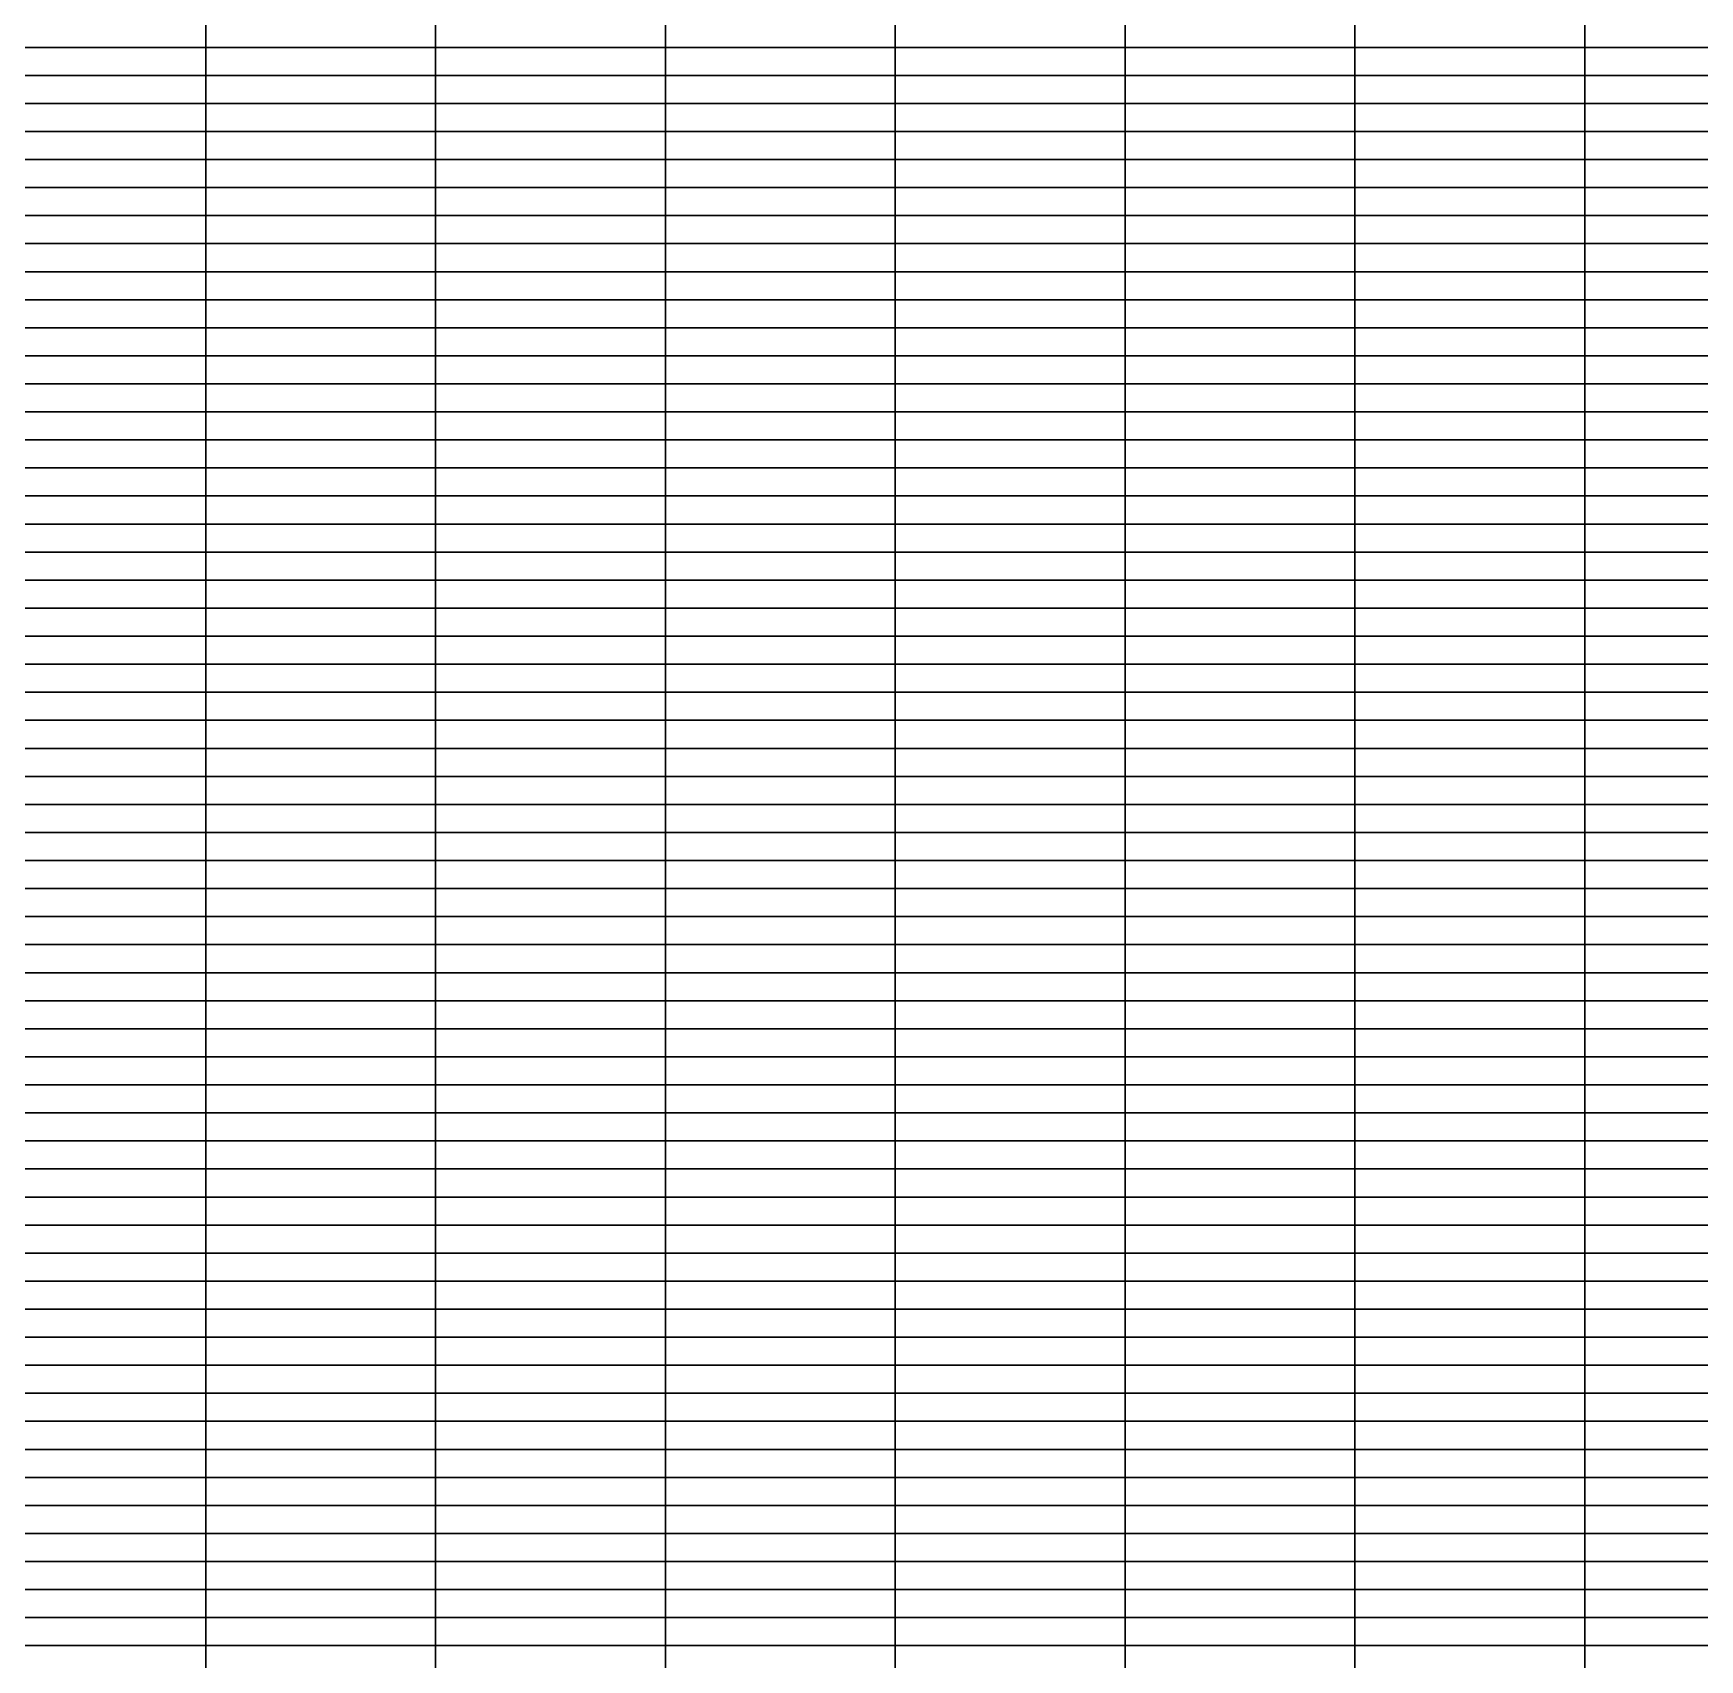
# Model space of a CAD drawing. Header units: metres. Extents: x 0 to 1189, y 5 to 4665.
# Drawn here: x 297.2 to 594.5, y 2332.5 to 2622.5 of the extents above; entities that cross this region are included whole.
import ezdxf

# ---------------------------------------------------------------- set-up
doc = ezdxf.new("R2010")
doc.units = ezdxf.units.M

msp = doc.modelspace()

# ---------------------------------------------------------------- linework, layer by layer
for points in [[(328, 2620, 179.75), (287, 2620, 181.08), (287, 2625, 181.75), (328, 2625, 180.99)], [(369, 2620, 178.43), (328, 2620, 179.75), (328, 2625, 180.99), (369, 2625, 180.23)], [(410, 2620, 175.5), (369, 2620, 178.43), (369, 2625, 180.23), (410, 2625, 180.43)], [(451, 2620, 169.26), (410, 2620, 175.5), (410, 2625, 180.43), (451, 2625, 180.48)], [(492, 2620, 172.54), (451, 2620, 169.26), (451, 2625, 180.48), (492, 2625, 182.17)], [(533, 2620, 174.57), (492, 2620, 172.54), (492, 2625, 182.17), (533, 2625, 176.56)], [(574, 2620, 115.27), (533, 2620, 174.57), (533, 2625, 176.56), (574, 2625, 160)], [(615, 2620, 146.65), (574, 2620, 115.27), (574, 2625, 160), (615, 2625, 178.23)], [(328, 2615, 179.75), (287, 2615, 181.08), (287, 2620, 181.08), (328, 2620, 179.75)], [(369, 2615, 178.43), (328, 2615, 179.75), (328, 2620, 179.75), (369, 2620, 178.43)], [(410, 2615, 175.5), (369, 2615, 178.43), (369, 2620, 178.43), (410, 2620, 175.5)], [(451, 2615, 169.26), (410, 2615, 175.5), (410, 2620, 175.5), (451, 2620, 169.26)], [(492, 2615, 172.54), (451, 2615, 169.26), (451, 2620, 169.26), (492, 2620, 172.54)], [(533, 2615, 174.57), (492, 2615, 172.54), (492, 2620, 172.54), (533, 2620, 174.57)], [(574, 2615, 115.27), (533, 2615, 174.57), (533, 2620, 174.57), (574, 2620, 115.27)], [(615, 2615, 146.65), (574, 2615, 115.27), (574, 2620, 115.27), (615, 2620, 146.65)], [(328, 2610, 183.49), (287, 2610, 183.6), (287, 2615, 181.08), (328, 2615, 179.75)], [(369, 2610, 183.37), (328, 2610, 183.49), (328, 2615, 179.75), (369, 2615, 178.43)], [(410, 2610, 183.6), (369, 2610, 183.37), (369, 2615, 178.43), (410, 2615, 175.5)], [(451, 2610, 181.25), (410, 2610, 183.6), (410, 2615, 175.5), (451, 2615, 169.26)], [(492, 2610, 176.82), (451, 2610, 181.25), (451, 2615, 169.26), (492, 2615, 172.54)], [(533, 2610, 156.63), (492, 2610, 176.82), (492, 2615, 172.54), (533, 2615, 174.57)], [(574, 2610, 154.18), (533, 2610, 156.63), (533, 2615, 174.57), (574, 2615, 115.27)], [(615, 2610, 164.12), (574, 2610, 154.18), (574, 2615, 115.27), (615, 2615, 146.65)], [(328, 2605, -24.71), (287, 2605, 16.92), (287, 2610, 183.6), (328, 2610, 183.49)], [(369, 2605, -66.34), (328, 2605, -24.71), (328, 2610, 183.49), (369, 2610, 183.37)], [(410, 2605, -333.06), (369, 2605, -66.34), (369, 2610, 183.37), (410, 2610, 183.6)], [(451, 2605, -760.55), (410, 2605, -333.06), (410, 2610, 183.6), (451, 2610, 181.25)], [(492, 2605, -492.1), (451, 2605, -760.55), (451, 2610, 181.25), (492, 2610, 176.82)], [(533, 2605, -43.39), (492, 2605, -492.1), (492, 2610, 176.82), (533, 2610, 156.63)], [(574, 2605, 84.62), (533, 2605, -43.39), (533, 2610, 156.63), (574, 2610, 154.18)], [(615, 2605, 77.2), (574, 2605, 84.62), (574, 2610, 154.18), (615, 2610, 164.12)], [(328, 2600, -24.71), (287, 2600, 16.92), (287, 2605, 16.92), (328, 2605, -24.71)], [(369, 2600, -66.34), (328, 2600, -24.71), (328, 2605, -24.71), (369, 2605, -66.34)], [(410, 2600, -333.06), (369, 2600, -66.34), (369, 2605, -66.34), (410, 2605, -333.06)], [(451, 2600, -760.55), (410, 2600, -333.06), (410, 2605, -333.06), (451, 2605, -760.55)], [(492, 2600, -492.1), (451, 2600, -760.55), (451, 2605, -760.55), (492, 2605, -492.1)], [(533, 2600, -43.39), (492, 2600, -492.1), (492, 2605, -492.1), (533, 2605, -43.39)], [(574, 2600, 84.62), (533, 2600, -43.39), (533, 2605, -43.39), (574, 2605, 84.62)], [(615, 2600, 77.2), (574, 2600, 84.62), (574, 2605, 84.62), (615, 2605, 77.2)], [(328, 2595, -3.33), (287, 2595, 25.75), (287, 2600, 16.92), (328, 2600, -24.71)], [(369, 2595, -32.4), (328, 2595, -3.33), (328, 2600, -24.71), (369, 2600, -66.34)], [(410, 2595, -161.26), (369, 2595, -32.4), (369, 2600, -66.34), (410, 2600, -333.06)], [(451, 2595, -1932.82), (410, 2595, -161.26), (410, 2600, -333.06), (451, 2600, -760.55)], [(492, 2595, -1238.83), (451, 2595, -1932.82), (451, 2600, -760.55), (492, 2600, -492.1)], [(533, 2595, 37.42), (492, 2595, -1238.83), (492, 2600, -492.1), (533, 2600, -43.39)], [(574, 2595, 95.25), (533, 2595, 37.42), (533, 2600, -43.39), (574, 2600, 84.62)], [(615, 2595, 139.09), (574, 2595, 95.25), (574, 2600, 84.62), (615, 2600, 77.2)], [(328, 2590, -105.93), (287, 2590, -88.68), (287, 2595, 25.75), (328, 2595, -3.33)], [(369, 2590, -123.18), (328, 2590, -105.93), (328, 2595, -3.33), (369, 2595, -32.4)], [(410, 2590, -253.67), (369, 2590, -123.18), (369, 2595, -32.4), (410, 2595, -161.26)], [(451, 2590, -2535.5), (410, 2590, -253.67), (410, 2595, -161.26), (451, 2595, -1932.82)], [(492, 2590, -1823.46), (451, 2590, -2535.5), (451, 2595, -1932.82), (492, 2595, -1238.83)], [(533, 2590, -319.77), (492, 2590, -1823.46), (492, 2595, -1238.83), (533, 2595, 37.42)], [(574, 2590, -173.54), (533, 2590, -319.77), (533, 2595, 37.42), (574, 2595, 95.25)], [(615, 2590, 2.42), (574, 2590, -173.54), (574, 2595, 95.25), (615, 2595, 139.09)], [(328, 2585, -58.76), (287, 2585, -38.04), (287, 2590, -88.68), (328, 2590, -105.93)], [(369, 2585, -79.48), (328, 2585, -58.76), (328, 2590, -105.93), (369, 2590, -123.18)], [(410, 2585, -97.47), (369, 2585, -79.48), (369, 2590, -123.18), (410, 2590, -253.67)], [(451, 2585, -788.23), (410, 2585, -97.47), (410, 2590, -253.67), (451, 2590, -2535.5)], [(492, 2585, -1407.97), (451, 2585, -788.23), (451, 2590, -2535.5), (492, 2590, -1823.46)], [(533, 2585, -1319.59), (492, 2585, -1407.97), (492, 2590, -1823.46), (533, 2590, -319.77)], [(574, 2585, -1090.1), (533, 2585, -1319.59), (533, 2590, -319.77), (574, 2590, -173.54)], [(615, 2585, -503.76), (574, 2585, -1090.1), (574, 2590, -173.54), (615, 2590, 2.42)], [(328, 2580, -58.76), (287, 2580, -38.04), (287, 2585, -38.04), (328, 2585, -58.76)], [(369, 2580, -79.48), (328, 2580, -58.76), (328, 2585, -58.76), (369, 2585, -79.48)], [(410, 2580, -97.47), (369, 2580, -79.48), (369, 2585, -79.48), (410, 2585, -97.47)], [(451, 2580, -788.23), (410, 2580, -97.47), (410, 2585, -97.47), (451, 2585, -788.23)], [(492, 2580, -1407.97), (451, 2580, -788.23), (451, 2585, -788.23), (492, 2585, -1407.97)], [(533, 2580, -1319.59), (492, 2580, -1407.97), (492, 2585, -1407.97), (533, 2585, -1319.59)], [(574, 2580, -1090.1), (533, 2580, -1319.59), (533, 2585, -1319.59), (574, 2585, -1090.1)], [(615, 2580, -503.76), (574, 2580, -1090.1), (574, 2585, -1090.1), (615, 2585, -503.76)], [(328, 2575, 95.69), (287, 2575, 106.77), (287, 2580, -38.04), (328, 2580, -58.76)], [(369, 2575, 84.62), (328, 2575, 95.69), (328, 2580, -58.76), (369, 2580, -79.48)], [(410, 2575, 15.93), (369, 2575, 84.62), (369, 2580, -79.48), (410, 2580, -97.47)], [(451, 2575, -127.19), (410, 2575, 15.93), (410, 2580, -97.47), (451, 2580, -788.23)], [(492, 2575, -4.56), (451, 2575, -127.19), (451, 2580, -788.23), (492, 2580, -1407.97)], [(533, 2575, -369.84), (492, 2575, -4.56), (492, 2580, -1407.97), (533, 2580, -1319.59)], [(574, 2575, -260.15), (533, 2575, -369.84), (533, 2580, -1319.59), (574, 2580, -1090.1)], [(615, 2575, 62.35), (574, 2575, -260.15), (574, 2580, -1090.1), (615, 2580, -503.76)], [(328, 2570, 151.32), (287, 2570, 130.87), (287, 2575, 106.77), (328, 2575, 95.69)], [(369, 2570, 171.78), (328, 2570, 151.32), (328, 2575, 95.69), (369, 2575, 84.62)], [(410, 2570, 99.32), (369, 2570, 171.78), (369, 2575, 84.62), (410, 2575, 15.93)], [(451, 2570, 82.09), (410, 2570, 99.32), (410, 2575, 15.93), (451, 2575, -127.19)], [(492, 2570, 58.41), (451, 2570, 82.09), (451, 2575, -127.19), (492, 2575, -4.56)], [(533, 2570, -374.3), (492, 2570, 58.41), (492, 2575, -4.56), (533, 2575, -369.84)], [(574, 2570, -456.3), (533, 2570, -374.3), (533, 2575, -369.84), (574, 2575, -260.15)], [(615, 2570, -192.89), (574, 2570, -456.3), (574, 2575, -260.15), (615, 2575, 62.35)], [(328, 2565, 151.32), (287, 2565, 130.87), (287, 2570, 130.87), (328, 2570, 151.32)], [(369, 2565, 171.78), (328, 2565, 151.32), (328, 2570, 151.32), (369, 2570, 171.78)], [(410, 2565, 99.32), (369, 2565, 171.78), (369, 2570, 171.78), (410, 2570, 99.32)], [(451, 2565, 82.09), (410, 2565, 99.32), (410, 2570, 99.32), (451, 2570, 82.09)], [(492, 2565, 58.41), (451, 2565, 82.09), (451, 2570, 82.09), (492, 2570, 58.41)], [(533, 2565, -374.3), (492, 2565, 58.41), (492, 2570, 58.41), (533, 2570, -374.3)], [(574, 2565, -456.3), (533, 2565, -374.3), (533, 2570, -374.3), (574, 2570, -456.3)], [(615, 2565, -192.89), (574, 2565, -456.3), (574, 2570, -456.3), (615, 2570, -192.89)], [(328, 2560, 154.5), (287, 2560, 156.39), (287, 2565, 130.87), (328, 2565, 151.32)], [(369, 2560, 152.61), (328, 2560, 154.5), (328, 2565, 151.32), (369, 2565, 171.78)], [(410, 2560, 147.84), (369, 2560, 152.61), (369, 2565, 171.78), (410, 2565, 99.32)], [(451, 2560, 128.33), (410, 2560, 147.84), (410, 2565, 99.32), (451, 2565, 82.09)], [(492, 2560, 86.04), (451, 2560, 128.33), (451, 2565, 82.09), (492, 2565, 58.41)], [(533, 2560, 143.77), (492, 2560, 86.04), (492, 2565, 58.41), (533, 2565, -374.3)], [(574, 2560, 156.69), (533, 2560, 143.77), (533, 2565, -374.3), (574, 2565, -456.3)], [(615, 2560, 173.28), (574, 2560, 156.69), (574, 2565, -456.3), (615, 2565, -192.89)], [(328, 2555, 33.68), (287, 2555, 79.67), (287, 2560, 156.39), (328, 2560, 154.5)], [(369, 2555, -12.31), (328, 2555, 33.68), (328, 2560, 154.5), (369, 2560, 152.61)], [(410, 2555, -258.74), (369, 2555, -12.31), (369, 2560, 152.61), (410, 2560, 147.84)], [(451, 2555, -564.46), (410, 2555, -258.74), (410, 2560, 147.84), (451, 2560, 128.33)], [(492, 2555, -561.84), (451, 2555, -564.46), (451, 2560, 128.33), (492, 2560, 86.04)], [(533, 2555, -139.12), (492, 2555, -561.84), (492, 2560, 86.04), (533, 2560, 143.77)], [(574, 2555, -36.7), (533, 2555, -139.12), (533, 2560, 143.77), (574, 2560, 156.69)], [(615, 2555, 54.29), (574, 2555, -36.7), (574, 2560, 156.69), (615, 2560, 173.28)], [(328, 2550, 33.68), (287, 2550, 79.67), (287, 2555, 79.67), (328, 2555, 33.68)], [(369, 2550, -12.31), (328, 2550, 33.68), (328, 2555, 33.68), (369, 2555, -12.31)], [(410, 2550, -258.74), (369, 2550, -12.31), (369, 2555, -12.31), (410, 2555, -258.74)], [(451, 2550, -564.46), (410, 2550, -258.74), (410, 2555, -258.74), (451, 2555, -564.46)], [(492, 2550, -561.84), (451, 2550, -564.46), (451, 2555, -564.46), (492, 2555, -561.84)], [(533, 2550, -139.12), (492, 2550, -561.84), (492, 2555, -561.84), (533, 2555, -139.12)], [(574, 2550, -36.7), (533, 2550, -139.12), (533, 2555, -139.12), (574, 2555, -36.7)], [(615, 2550, 54.29), (574, 2550, -36.7), (574, 2555, -36.7), (615, 2555, 54.29)], [(328, 2545, -192.93), (287, 2545, -157.92), (287, 2550, 79.67), (328, 2550, 33.68)], [(369, 2545, -227.93), (328, 2545, -192.93), (328, 2550, 33.68), (369, 2550, -12.31)], [(410, 2545, -493.66), (369, 2545, -227.93), (369, 2550, -12.31), (410, 2550, -258.74)], [(451, 2545, -2601.38), (410, 2545, -493.66), (410, 2550, -258.74), (451, 2550, -564.46)], [(492, 2545, -1792.08), (451, 2545, -2601.38), (451, 2550, -564.46), (492, 2550, -561.84)], [(533, 2545, -619.47), (492, 2545, -1792.08), (492, 2550, -561.84), (533, 2550, -139.12)], [(574, 2545, -185.68), (533, 2545, -619.47), (533, 2550, -139.12), (574, 2550, -36.7)], [(615, 2545, 30.71), (574, 2545, -185.68), (574, 2550, -36.7), (615, 2550, 54.29)], [(328, 2540, -23.14), (287, 2540, 111.88), (287, 2545, -157.92), (328, 2545, -192.93)], [(369, 2540, -158.17), (328, 2540, -23.14), (328, 2545, -192.93), (369, 2545, -227.93)], [(410, 2540, -144.25), (369, 2540, -158.17), (369, 2545, -227.93), (410, 2545, -493.66)], [(451, 2540, -712.08), (410, 2540, -144.25), (410, 2545, -493.66), (451, 2545, -2601.38)], [(492, 2540, -1375.73), (451, 2540, -712.08), (451, 2545, -2601.38), (492, 2545, -1792.08)], [(533, 2540, -1566.23), (492, 2540, -1375.73), (492, 2545, -1792.08), (533, 2545, -619.47)], [(574, 2540, -959.49), (533, 2540, -1566.23), (533, 2545, -619.47), (574, 2545, -185.68)], [(615, 2540, -453.03), (574, 2540, -959.49), (574, 2545, -185.68), (615, 2545, 30.71)], [(328, 2535, 186.04), (287, 2535, 185.84), (287, 2540, 111.88), (328, 2540, -23.14)], [(369, 2535, 186.24), (328, 2535, 186.04), (328, 2540, -23.14), (369, 2540, -158.17)], [(410, 2535, 186.49), (369, 2535, 186.24), (369, 2540, -158.17), (410, 2540, -144.25)], [(451, 2535, 184.85), (410, 2535, 186.49), (410, 2540, -144.25), (451, 2540, -712.08)], [(492, 2535, 183.52), (451, 2535, 184.85), (451, 2540, -712.08), (492, 2540, -1375.73)], [(533, 2535, 182.09), (492, 2535, 183.52), (492, 2540, -1375.73), (533, 2540, -1566.23)], [(574, 2535, 182.43), (533, 2535, 182.09), (533, 2540, -1566.23), (574, 2540, -959.49)], [(615, 2535, 183.22), (574, 2535, 182.43), (574, 2540, -959.49), (615, 2540, -453.03)], [(328, 2530, 186.04), (287, 2530, 185.84), (287, 2535, 185.84), (328, 2535, 186.04)], [(369, 2530, 186.24), (328, 2530, 186.04), (328, 2535, 186.04), (369, 2535, 186.24)], [(410, 2530, 186.49), (369, 2530, 186.24), (369, 2535, 186.24), (410, 2535, 186.49)], [(451, 2530, 184.85), (410, 2530, 186.49), (410, 2535, 186.49), (451, 2535, 184.85)], [(492, 2530, 183.52), (451, 2530, 184.85), (451, 2535, 184.85), (492, 2535, 183.52)], [(533, 2530, 182.09), (492, 2530, 183.52), (492, 2535, 183.52), (533, 2535, 182.09)], [(574, 2530, 182.43), (533, 2530, 182.09), (533, 2535, 182.09), (574, 2535, 182.43)], [(615, 2530, 183.22), (574, 2530, 182.43), (574, 2535, 182.43), (615, 2535, 183.22)], [(328, 2525, 185.13), (287, 2525, 184.75), (287, 2530, 185.84), (328, 2530, 186.04)], [(369, 2525, 185.51), (328, 2525, 185.13), (328, 2530, 186.04), (369, 2530, 186.24)], [(410, 2525, 184.67), (369, 2525, 185.51), (369, 2530, 186.24), (410, 2530, 186.49)], [(451, 2525, 182.99), (410, 2525, 184.67), (410, 2530, 186.49), (451, 2530, 184.85)], [(492, 2525, 179.9), (451, 2525, 182.99), (451, 2530, 184.85), (492, 2530, 183.52)], [(533, 2525, 171.23), (492, 2525, 179.9), (492, 2530, 183.52), (533, 2530, 182.09)], [(574, 2525, 172.75), (533, 2525, 171.23), (533, 2530, 182.09), (574, 2530, 182.43)], [(615, 2525, 176.15), (574, 2525, 172.75), (574, 2530, 182.43), (615, 2530, 183.22)], [(328, 2520, 182.34), (287, 2520, 182.16), (287, 2525, 184.75), (328, 2525, 185.13)], [(369, 2520, 182.53), (328, 2520, 182.34), (328, 2525, 185.13), (369, 2525, 185.51)], [(410, 2520, 182.66), (369, 2520, 182.53), (369, 2525, 185.51), (410, 2525, 184.67)], [(451, 2520, 183.57), (410, 2520, 182.66), (410, 2525, 184.67), (451, 2525, 182.99)], [(492, 2520, 182.37), (451, 2520, 183.57), (451, 2525, 182.99), (492, 2525, 179.9)], [(533, 2520, 157.12), (492, 2520, 182.37), (492, 2525, 179.9), (533, 2525, 171.23)], [(574, 2520, 180.88), (533, 2520, 157.12), (533, 2525, 171.23), (574, 2525, 172.75)], [(615, 2520, 169), (574, 2520, 180.88), (574, 2525, 172.75), (615, 2525, 176.15)], [(328, 2515, 182.34), (287, 2515, 182.16), (287, 2520, 182.16), (328, 2520, 182.34)], [(369, 2515, 182.53), (328, 2515, 182.34), (328, 2520, 182.34), (369, 2520, 182.53)], [(410, 2515, 182.66), (369, 2515, 182.53), (369, 2520, 182.53), (410, 2520, 182.66)], [(451, 2515, 183.57), (410, 2515, 182.66), (410, 2520, 182.66), (451, 2520, 183.57)], [(492, 2515, 182.37), (451, 2515, 183.57), (451, 2520, 183.57), (492, 2520, 182.37)], [(533, 2515, 157.12), (492, 2515, 182.37), (492, 2520, 182.37), (533, 2520, 157.12)], [(574, 2515, 180.88), (533, 2515, 157.12), (533, 2520, 157.12), (574, 2520, 180.88)], [(615, 2515, 169), (574, 2515, 180.88), (574, 2520, 180.88), (615, 2520, 169)], [(328, 2510, -53.93), (287, 2510, -17.96), (287, 2515, 182.16), (328, 2515, 182.34)], [(369, 2510, -89.9), (328, 2510, -53.93), (328, 2515, 182.34), (369, 2515, 182.53)], [(410, 2510, -319.46), (369, 2510, -89.9), (369, 2515, 182.53), (410, 2515, 182.66)], [(451, 2510, -586.66), (410, 2510, -319.46), (410, 2515, 182.66), (451, 2515, 183.57)], [(492, 2510, -337.27), (451, 2510, -586.66), (451, 2515, 183.57), (492, 2515, 182.37)], [(533, 2510, 27.12), (492, 2510, -337.27), (492, 2515, 182.37), (533, 2515, 157.12)], [(574, 2510, 104.94), (533, 2510, 27.12), (533, 2515, 157.12), (574, 2515, 180.88)], [(615, 2510, 99.38), (574, 2510, 104.94), (574, 2515, 180.88), (615, 2515, 169)], [(328, 2505, -5.28), (287, 2505, 23.51), (287, 2510, -17.96), (328, 2510, -53.93)], [(369, 2505, -34.08), (328, 2505, -5.28), (328, 2510, -53.93), (369, 2510, -89.9)], [(410, 2505, -180.03), (369, 2505, -34.08), (369, 2510, -89.9), (410, 2510, -319.46)], [(451, 2505, -1917.76), (410, 2505, -180.03), (410, 2510, -319.46), (451, 2510, -586.66)], [(492, 2505, -1246.63), (451, 2505, -1917.76), (451, 2510, -586.66), (492, 2510, -337.27)], [(533, 2505, 56.38), (492, 2505, -1246.63), (492, 2510, -337.27), (533, 2510, 27.12)], [(574, 2505, 115.34), (533, 2505, 56.38), (533, 2510, 27.12), (574, 2510, 104.94)], [(615, 2505, 147.25), (574, 2505, 115.34), (574, 2510, 104.94), (615, 2510, 99.38)], [(328, 2500, -5.28), (287, 2500, 23.51), (287, 2505, 23.51), (328, 2505, -5.28)], [(369, 2500, -34.08), (328, 2500, -5.28), (328, 2505, -5.28), (369, 2505, -34.08)], [(410, 2500, -180.03), (369, 2500, -34.08), (369, 2505, -34.08), (410, 2505, -180.03)], [(451, 2500, -1917.76), (410, 2500, -180.03), (410, 2505, -180.03), (451, 2505, -1917.76)], [(492, 2500, -1246.63), (451, 2500, -1917.76), (451, 2505, -1917.76), (492, 2505, -1246.63)], [(533, 2500, 56.38), (492, 2500, -1246.63), (492, 2505, -1246.63), (533, 2505, 56.38)], [(574, 2500, 115.34), (533, 2500, 56.38), (533, 2505, 56.38), (574, 2505, 115.34)], [(615, 2500, 147.25), (574, 2500, 115.34), (574, 2505, 115.34), (615, 2505, 147.25)], [(328, 2495, 73.46), (287, 2495, 122.31), (287, 2500, 23.51), (328, 2500, -5.28)], [(369, 2495, 24.6), (328, 2495, 73.46), (328, 2500, -5.28), (369, 2500, -34.08)], [(410, 2495, -95.98), (369, 2495, 24.6), (369, 2500, -34.08), (410, 2500, -180.03)], [(451, 2495, -2171.36), (410, 2495, -95.98), (410, 2500, -180.03), (451, 2500, -1917.76)], [(492, 2495, -1729.24), (451, 2495, -2171.36), (451, 2500, -1917.76), (492, 2500, -1246.63)], [(533, 2495, -214.1), (492, 2495, -1729.24), (492, 2500, -1246.63), (533, 2500, 56.38)], [(574, 2495, -59.67), (533, 2495, -214.1), (533, 2500, 56.38), (574, 2500, 115.34)], [(615, 2495, 64.48), (574, 2495, -59.67), (574, 2500, 115.34), (615, 2500, 147.25)], [(328, 2490, 73.46), (287, 2490, 122.31), (287, 2495, 122.31), (328, 2495, 73.46)], [(369, 2490, 24.6), (328, 2490, 73.46), (328, 2495, 73.46), (369, 2495, 24.6)], [(410, 2490, -95.98), (369, 2490, 24.6), (369, 2495, 24.6), (410, 2495, -95.98)], [(451, 2490, -2171.36), (410, 2490, -95.98), (410, 2495, -95.98), (451, 2495, -2171.36)], [(492, 2490, -1729.24), (451, 2490, -2171.36), (451, 2495, -2171.36), (492, 2495, -1729.24)], [(533, 2490, -214.1), (492, 2490, -1729.24), (492, 2495, -1729.24), (533, 2495, -214.1)], [(574, 2490, -59.67), (533, 2490, -214.1), (533, 2495, -214.1), (574, 2495, -59.67)], [(615, 2490, 64.48), (574, 2490, -59.67), (574, 2495, -59.67), (615, 2495, 64.48)], [(328, 2485, -241.82), (287, 2485, -217.02), (287, 2490, 122.31), (328, 2490, 73.46)], [(369, 2485, -266.62), (328, 2485, -241.82), (328, 2490, 73.46), (369, 2490, 24.6)], [(410, 2485, -379.36), (369, 2485, -266.62), (369, 2490, 24.6), (410, 2490, -95.98)], [(451, 2485, -1407.82), (410, 2485, -379.36), (410, 2490, -95.98), (451, 2490, -2171.36)], [(492, 2485, -2112.11), (451, 2485, -1407.82), (451, 2490, -2171.36), (492, 2490, -1729.24)], [(533, 2485, -1070.63), (492, 2485, -2112.11), (492, 2490, -1729.24), (533, 2490, -214.1)], [(574, 2485, -917.15), (533, 2485, -1070.63), (533, 2490, -214.1), (574, 2490, -59.67)], [(615, 2485, -553.01), (574, 2485, -917.15), (574, 2490, -59.67), (615, 2490, 64.48)], [(328, 2480, -241.82), (287, 2480, -217.02), (287, 2485, -217.02), (328, 2485, -241.82)], [(369, 2480, -266.62), (328, 2480, -241.82), (328, 2485, -241.82), (369, 2485, -266.62)], [(410, 2480, -379.36), (369, 2480, -266.62), (369, 2485, -266.62), (410, 2485, -379.36)], [(451, 2480, -1407.82), (410, 2480, -379.36), (410, 2485, -379.36), (451, 2485, -1407.82)], [(492, 2480, -2112.11), (451, 2480, -1407.82), (451, 2485, -1407.82), (492, 2485, -2112.11)], [(533, 2480, -1070.63), (492, 2480, -2112.11), (492, 2485, -2112.11), (533, 2485, -1070.63)], [(574, 2480, -917.15), (533, 2480, -1070.63), (533, 2485, -1070.63), (574, 2485, -917.15)], [(615, 2480, -553.01), (574, 2480, -917.15), (574, 2485, -917.15), (615, 2485, -553.01)], [(328, 2475, 147.03), (287, 2475, 152.33), (287, 2480, -217.02), (328, 2480, -241.82)], [(369, 2475, 141.74), (328, 2475, 147.03), (328, 2480, -241.82), (369, 2480, -266.62)], [(410, 2475, 135.7), (369, 2475, 141.74), (369, 2480, -266.62), (410, 2480, -379.36)], [(451, 2475, 100.23), (410, 2475, 135.7), (410, 2480, -379.36), (451, 2480, -1407.82)], [(492, 2475, -420.24), (451, 2475, 100.23), (451, 2480, -1407.82), (492, 2480, -2112.11)], [(533, 2475, 73.13), (492, 2475, -420.24), (492, 2480, -2112.11), (533, 2480, -1070.63)], [(574, 2475, -76.02), (533, 2475, 73.13), (533, 2480, -1070.63), (574, 2480, -917.15)], [(615, 2475, 10.34), (574, 2475, -76.02), (574, 2480, -917.15), (615, 2480, -553.01)], [(328, 2470, 145.95), (287, 2470, 176.89), (287, 2475, 152.33), (328, 2475, 147.03)], [(369, 2470, 115.01), (328, 2470, 145.95), (328, 2475, 147.03), (369, 2475, 141.74)], [(410, 2470, 72.33), (369, 2470, 115.01), (369, 2475, 141.74), (410, 2475, 135.7)], [(451, 2470, -66.7), (410, 2470, 72.33), (410, 2475, 135.7), (451, 2475, 100.23)], [(492, 2470, -494.27), (451, 2470, -66.7), (451, 2475, 100.23), (492, 2475, -420.24)], [(533, 2470, -293.45), (492, 2470, -494.27), (492, 2475, -420.24), (533, 2475, 73.13)], [(574, 2470, -157.35), (533, 2470, -293.45), (533, 2475, 73.13), (574, 2475, -76.02)], [(615, 2470, -126.15), (574, 2470, -157.35), (574, 2475, -76.02), (615, 2475, 10.34)], [(328, 2465, 145.95), (287, 2465, 176.89), (287, 2470, 176.89), (328, 2470, 145.95)], [(369, 2465, 115.01), (328, 2465, 145.95), (328, 2470, 145.95), (369, 2470, 115.01)], [(410, 2465, 72.33), (369, 2465, 115.01), (369, 2470, 115.01), (410, 2470, 72.33)], [(451, 2465, -66.7), (410, 2465, 72.33), (410, 2470, 72.33), (451, 2470, -66.7)], [(492, 2465, -494.27), (451, 2465, -66.7), (451, 2470, -66.7), (492, 2470, -494.27)], [(533, 2465, -293.45), (492, 2465, -494.27), (492, 2470, -494.27), (533, 2470, -293.45)], [(574, 2465, -157.35), (533, 2465, -293.45), (533, 2470, -293.45), (574, 2470, -157.35)], [(615, 2465, -126.15), (574, 2465, -157.35), (574, 2470, -157.35), (615, 2470, -126.15)], [(328, 2460, -96.77), (287, 2460, -63.3), (287, 2465, 176.89), (328, 2465, 145.95)], [(369, 2460, -130.24), (328, 2460, -96.77), (328, 2465, 145.95), (369, 2465, 115.01)], [(410, 2460, -341.35), (369, 2460, -130.24), (369, 2465, 115.01), (410, 2465, 72.33)], [(451, 2460, -502.07), (410, 2460, -341.35), (410, 2465, 72.33), (451, 2465, -66.7)], [(492, 2460, -427.3), (451, 2460, -502.07), (451, 2465, -66.7), (492, 2465, -494.27)], [(533, 2460, -3.85), (492, 2460, -427.3), (492, 2465, -494.27), (533, 2465, -293.45)], [(574, 2460, -26.76), (533, 2460, -3.85), (533, 2465, -293.45), (574, 2465, -157.35)], [(615, 2460, 28.97), (574, 2460, -26.76), (574, 2465, -157.35), (615, 2465, -126.15)], [(328, 2455, 36.27), (287, 2455, 78.13), (287, 2460, -63.3), (328, 2460, -96.77)], [(369, 2455, -5.6), (328, 2455, 36.27), (328, 2460, -96.77), (369, 2460, -130.24)], [(410, 2455, -170.85), (369, 2455, -5.6), (369, 2460, -130.24), (410, 2460, -341.35)], [(451, 2455, -1877), (410, 2455, -170.85), (410, 2460, -341.35), (451, 2460, -502.07)], [(492, 2455, -1484.08), (451, 2455, -1877), (451, 2460, -502.07), (492, 2460, -427.3)], [(533, 2455, 85.33), (492, 2455, -1484.08), (492, 2460, -427.3), (533, 2460, -3.85)], [(574, 2455, -87.63), (533, 2455, 85.33), (533, 2460, -3.85), (574, 2460, -26.76)], [(615, 2455, 41.87), (574, 2455, -87.63), (574, 2460, -26.76), (615, 2460, 28.97)], [(328, 2450, 36.27), (287, 2450, 78.13), (287, 2455, 78.13), (328, 2455, 36.27)], [(369, 2450, -5.6), (328, 2450, 36.27), (328, 2455, 36.27), (369, 2455, -5.6)], [(410, 2450, -170.85), (369, 2450, -5.6), (369, 2455, -5.6), (410, 2455, -170.85)], [(451, 2450, -1877), (410, 2450, -170.85), (410, 2455, -170.85), (451, 2455, -1877)], [(492, 2450, -1484.08), (451, 2450, -1877), (451, 2455, -1877), (492, 2455, -1484.08)], [(533, 2450, 85.33), (492, 2450, -1484.08), (492, 2455, -1484.08), (533, 2455, 85.33)], [(574, 2450, -87.63), (533, 2450, 85.33), (533, 2455, 85.33), (574, 2455, -87.63)], [(615, 2450, 41.87), (574, 2450, -87.63), (574, 2455, -87.63), (615, 2455, 41.87)], [(328, 2445, -173.83), (287, 2445, -93.96), (287, 2450, 78.13), (328, 2450, 36.27)], [(369, 2445, -253.7), (328, 2445, -173.83), (328, 2450, 36.27), (369, 2450, -5.6)], [(410, 2445, -257.58), (369, 2445, -253.7), (369, 2450, -5.6), (410, 2450, -170.85)], [(451, 2445, -2332.95), (410, 2445, -257.58), (410, 2450, -170.85), (451, 2450, -1877)], [(492, 2445, -1643.95), (451, 2445, -2332.95), (451, 2450, -1877), (492, 2450, -1484.08)], [(533, 2445, -456.16), (492, 2445, -1643.95), (492, 2450, -1484.08), (533, 2450, 85.33)], [(574, 2445, -346.22), (533, 2445, -456.16), (533, 2450, 85.33), (574, 2450, -87.63)], [(615, 2445, 64.35), (574, 2445, -346.22), (574, 2450, -87.63), (615, 2450, 41.87)], [(328, 2440, -173.83), (287, 2440, -93.96), (287, 2445, -93.96), (328, 2445, -173.83)], [(369, 2440, -253.7), (328, 2440, -173.83), (328, 2445, -173.83), (369, 2445, -253.7)], [(410, 2440, -257.58), (369, 2440, -253.7), (369, 2445, -253.7), (410, 2445, -257.58)], [(451, 2440, -2332.95), (410, 2440, -257.58), (410, 2445, -257.58), (451, 2445, -2332.95)], [(492, 2440, -1643.95), (451, 2440, -2332.95), (451, 2445, -2332.95), (492, 2445, -1643.95)], [(533, 2440, -456.16), (492, 2440, -1643.95), (492, 2445, -1643.95), (533, 2445, -456.16)], [(574, 2440, -346.22), (533, 2440, -456.16), (533, 2445, -456.16), (574, 2445, -346.22)], [(615, 2440, 64.35), (574, 2440, -346.22), (574, 2445, -346.22), (615, 2445, 64.35)], [(328, 2435, -359.44), (287, 2435, -213.84), (287, 2440, -93.96), (328, 2440, -173.83)], [(369, 2435, -505.03), (328, 2435, -359.44), (328, 2440, -173.83), (369, 2440, -253.7)], [(410, 2435, -404.77), (369, 2435, -505.03), (369, 2440, -253.7), (410, 2440, -257.58)], [(451, 2435, -990.63), (410, 2435, -404.77), (410, 2440, -257.58), (451, 2440, -2332.95)], [(492, 2435, -1506.3), (451, 2435, -990.63), (451, 2440, -2332.95), (492, 2440, -1643.95)], [(533, 2435, -1487.82), (492, 2435, -1506.3), (492, 2440, -1643.95), (533, 2440, -456.16)], [(574, 2435, -917.86), (533, 2435, -1487.82), (533, 2440, -456.16), (574, 2440, -346.22)], [(615, 2435, -538.71), (574, 2435, -917.86), (574, 2440, -346.22), (615, 2440, 64.35)], [(328, 2430, -359.44), (287, 2430, -213.84), (287, 2435, -213.84), (328, 2435, -359.44)], [(369, 2430, -505.03), (328, 2430, -359.44), (328, 2435, -359.44), (369, 2435, -505.03)], [(410, 2430, -404.77), (369, 2430, -505.03), (369, 2435, -505.03), (410, 2435, -404.77)], [(451, 2430, -990.63), (410, 2430, -404.77), (410, 2435, -404.77), (451, 2435, -990.63)], [(492, 2430, -1506.3), (451, 2430, -990.63), (451, 2435, -990.63), (492, 2435, -1506.3)], [(533, 2430, -1487.82), (492, 2430, -1506.3), (492, 2435, -1506.3), (533, 2435, -1487.82)], [(574, 2430, -917.86), (533, 2430, -1487.82), (533, 2435, -1487.82), (574, 2435, -917.86)], [(615, 2430, -538.71), (574, 2430, -917.86), (574, 2435, -917.86), (615, 2435, -538.71)], [(328, 2425, 173.74), (287, 2425, 175.47), (287, 2430, -213.84), (328, 2430, -359.44)], [(369, 2425, 172.02), (328, 2425, 173.74), (328, 2430, -359.44), (369, 2430, -505.03)], [(410, 2425, 170.23), (369, 2425, 172.02), (369, 2430, -505.03), (410, 2430, -404.77)], [(451, 2425, 169.05), (410, 2425, 170.23), (410, 2430, -404.77), (451, 2430, -990.63)], [(492, 2425, 161.11), (451, 2425, 169.05), (451, 2430, -990.63), (492, 2430, -1506.3)], [(533, 2425, 149.49), (492, 2425, 161.11), (492, 2430, -1506.3), (533, 2430, -1487.82)], [(574, 2425, 153.08), (533, 2425, 149.49), (533, 2430, -1487.82), (574, 2430, -917.86)], [(615, 2425, 142.07), (574, 2425, 153.08), (574, 2430, -917.86), (615, 2430, -538.71)], [(328, 2420, 173.74), (287, 2420, 175.47), (287, 2425, 175.47), (328, 2425, 173.74)], [(369, 2420, 172.02), (328, 2420, 173.74), (328, 2425, 173.74), (369, 2425, 172.02)], [(410, 2420, 170.23), (369, 2420, 172.02), (369, 2425, 172.02), (410, 2425, 170.23)], [(451, 2420, 169.05), (410, 2420, 170.23), (410, 2425, 170.23), (451, 2425, 169.05)], [(492, 2420, 161.11), (451, 2420, 169.05), (451, 2425, 169.05), (492, 2425, 161.11)], [(533, 2420, 149.49), (492, 2420, 161.11), (492, 2425, 161.11), (533, 2425, 149.49)], [(574, 2420, 153.08), (533, 2420, 149.49), (533, 2425, 149.49), (574, 2425, 153.08)], [(615, 2420, 142.07), (574, 2420, 153.08), (574, 2425, 153.08), (615, 2425, 142.07)], [(328, 2415, 179.85), (287, 2415, 180.98), (287, 2420, 175.47), (328, 2420, 173.74)], [(369, 2415, 178.72), (328, 2415, 179.85), (328, 2420, 173.74), (369, 2420, 172.02)], [(410, 2415, 175), (369, 2415, 178.72), (369, 2420, 172.02), (410, 2420, 170.23)], [(451, 2415, 170.91), (410, 2415, 175), (410, 2420, 170.23), (451, 2420, 169.05)], [(492, 2415, 171.42), (451, 2415, 170.91), (451, 2420, 169.05), (492, 2420, 161.11)], [(533, 2415, 178.08), (492, 2415, 171.42), (492, 2420, 161.11), (533, 2420, 149.49)], [(574, 2415, 117.11), (533, 2415, 178.08), (533, 2420, 149.49), (574, 2420, 153.08)], [(615, 2415, 140.66), (574, 2415, 117.11), (574, 2420, 153.08), (615, 2420, 142.07)], [(328, 2410, 179.85), (287, 2410, 180.98), (287, 2415, 180.98), (328, 2415, 179.85)], [(369, 2410, 178.72), (328, 2410, 179.85), (328, 2415, 179.85), (369, 2415, 178.72)], [(410, 2410, 175), (369, 2410, 178.72), (369, 2415, 178.72), (410, 2415, 175)], [(451, 2410, 170.91), (410, 2410, 175), (410, 2415, 175), (451, 2415, 170.91)], [(492, 2410, 171.42), (451, 2410, 170.91), (451, 2415, 170.91), (492, 2415, 171.42)], [(533, 2410, 178.08), (492, 2410, 171.42), (492, 2415, 171.42), (533, 2415, 178.08)], [(574, 2410, 117.11), (533, 2410, 178.08), (533, 2415, 178.08), (574, 2415, 117.11)], [(615, 2410, 140.66), (574, 2410, 117.11), (574, 2415, 117.11), (615, 2415, 140.66)], [(328, 2405, 177.58), (287, 2405, 177.56), (287, 2410, 180.98), (328, 2410, 179.85)], [(369, 2405, 177.59), (328, 2405, 177.58), (328, 2410, 179.85), (369, 2410, 178.72)], [(410, 2405, 178.04), (369, 2405, 177.59), (369, 2410, 178.72), (410, 2410, 175)], [(451, 2405, 177.51), (410, 2405, 178.04), (410, 2410, 175), (451, 2410, 170.91)], [(492, 2405, 170.8), (451, 2405, 177.51), (451, 2410, 170.91), (492, 2410, 171.42)], [(533, 2405, 150.52), (492, 2405, 170.8), (492, 2410, 171.42), (533, 2410, 178.08)], [(574, 2405, 176.46), (533, 2405, 150.52), (533, 2410, 178.08), (574, 2410, 117.11)], [(615, 2405, 171.69), (574, 2405, 176.46), (574, 2410, 117.11), (615, 2410, 140.66)], [(328, 2400, 177.58), (287, 2400, 177.56), (287, 2405, 177.56), (328, 2405, 177.58)], [(369, 2400, 177.59), (328, 2400, 177.58), (328, 2405, 177.58), (369, 2405, 177.59)], [(410, 2400, 178.04), (369, 2400, 177.59), (369, 2405, 177.59), (410, 2405, 178.04)], [(451, 2400, 177.51), (410, 2400, 178.04), (410, 2405, 178.04), (451, 2405, 177.51)], [(492, 2400, 170.8), (451, 2400, 177.51), (451, 2405, 177.51), (492, 2405, 170.8)], [(533, 2400, 150.52), (492, 2400, 170.8), (492, 2405, 170.8), (533, 2405, 150.52)], [(574, 2400, 176.46), (533, 2400, 150.52), (533, 2405, 150.52), (574, 2405, 176.46)], [(615, 2400, 171.69), (574, 2400, 176.46), (574, 2405, 176.46), (615, 2405, 171.69)], [(328, 2395, 1.5), (287, 2395, 37.77), (287, 2400, 177.56), (328, 2400, 177.58)], [(369, 2395, -34.78), (328, 2395, 1.5), (328, 2400, 177.58), (369, 2400, 177.59)], [(410, 2395, -257.64), (369, 2395, -34.78), (369, 2400, 177.59), (410, 2400, 178.04)], [(451, 2395, -518.37), (410, 2395, -257.64), (410, 2400, 178.04), (451, 2400, 177.51)], [(492, 2395, -311.22), (451, 2395, -518.37), (451, 2400, 177.51), (492, 2400, 170.8)], [(533, 2395, -4.71), (492, 2395, -311.22), (492, 2400, 170.8), (533, 2400, 150.52)], [(574, 2395, 64.44), (533, 2395, -4.71), (533, 2400, 150.52), (574, 2400, 176.46)], [(615, 2395, 84.97), (574, 2395, 64.44), (574, 2400, 176.46), (615, 2400, 171.69)], [(328, 2390, 1.5), (287, 2390, 37.77), (287, 2395, 37.77), (328, 2395, 1.5)], [(369, 2390, -34.78), (328, 2390, 1.5), (328, 2395, 1.5), (369, 2395, -34.78)], [(410, 2390, -257.64), (369, 2390, -34.78), (369, 2395, -34.78), (410, 2395, -257.64)], [(451, 2390, -518.37), (410, 2390, -257.64), (410, 2395, -257.64), (451, 2395, -518.37)], [(492, 2390, -311.22), (451, 2390, -518.37), (451, 2395, -518.37), (492, 2395, -311.22)], [(533, 2390, -4.71), (492, 2390, -311.22), (492, 2395, -311.22), (533, 2395, -4.71)], [(574, 2390, 64.44), (533, 2390, -4.71), (533, 2395, -4.71), (574, 2395, 64.44)], [(615, 2390, 84.97), (574, 2390, 64.44), (574, 2395, 64.44), (615, 2395, 84.97)], [(328, 2385, -71.71), (287, 2385, -49.07), (287, 2390, 37.77), (328, 2390, 1.5)], [(369, 2385, -94.36), (328, 2385, -71.71), (328, 2390, 1.5), (369, 2390, -34.78)], [(410, 2385, -112.29), (369, 2385, -94.36), (369, 2390, -34.78), (410, 2390, -257.64)], [(451, 2385, -2446.88), (410, 2385, -112.29), (410, 2390, -257.64), (451, 2390, -518.37)], [(492, 2385, -1708.44), (451, 2385, -2446.88), (451, 2390, -518.37), (492, 2390, -311.22)], [(533, 2385, -211.64), (492, 2385, -1708.44), (492, 2390, -311.22), (533, 2390, -4.71)], [(574, 2385, -77.33), (533, 2385, -211.64), (533, 2390, -4.71), (574, 2390, 64.44)], [(615, 2385, 62.87), (574, 2385, -77.33), (574, 2390, 64.44), (615, 2390, 84.97)], [(328, 2380, -71.71), (287, 2380, -49.07), (287, 2385, -49.07), (328, 2385, -71.71)], [(369, 2380, -94.36), (328, 2380, -71.71), (328, 2385, -71.71), (369, 2385, -94.36)], [(410, 2380, -112.29), (369, 2380, -94.36), (369, 2385, -94.36), (410, 2385, -112.29)], [(451, 2380, -2446.88), (410, 2380, -112.29), (410, 2385, -112.29), (451, 2385, -2446.88)], [(492, 2380, -1708.44), (451, 2380, -2446.88), (451, 2385, -2446.88), (492, 2385, -1708.44)], [(533, 2380, -211.64), (492, 2380, -1708.44), (492, 2385, -1708.44), (533, 2385, -211.64)], [(574, 2380, -77.33), (533, 2380, -211.64), (533, 2385, -211.64), (574, 2385, -77.33)], [(615, 2380, 62.87), (574, 2380, -77.33), (574, 2385, -77.33), (615, 2385, 62.87)], [(328, 2375, -39.18), (287, 2375, 33.78), (287, 2380, -49.07), (328, 2380, -71.71)], [(369, 2375, -112.13), (328, 2375, -39.18), (328, 2380, -71.71), (369, 2380, -94.36)], [(410, 2375, -162.2), (369, 2375, -112.13), (369, 2380, -94.36), (410, 2380, -112.29)], [(451, 2375, -998.31), (410, 2375, -162.2), (410, 2380, -112.29), (451, 2380, -2446.88)], [(492, 2375, -1486.09), (451, 2375, -998.31), (451, 2380, -2446.88), (492, 2380, -1708.44)], [(533, 2375, -1163.74), (492, 2375, -1486.09), (492, 2380, -1708.44), (533, 2380, -211.64)], [(574, 2375, -1167.74), (533, 2375, -1163.74), (533, 2380, -211.64), (574, 2380, -77.33)], [(615, 2375, -330.76), (574, 2375, -1167.74), (574, 2380, -77.33), (615, 2380, 62.87)], [(328, 2370, -39.18), (287, 2370, 33.78), (287, 2375, 33.78), (328, 2375, -39.18)], [(369, 2370, -112.13), (328, 2370, -39.18), (328, 2375, -39.18), (369, 2375, -112.13)], [(410, 2370, -162.2), (369, 2370, -112.13), (369, 2375, -112.13), (410, 2375, -162.2)], [(451, 2370, -998.31), (410, 2370, -162.2), (410, 2375, -162.2), (451, 2375, -998.31)], [(492, 2370, -1486.09), (451, 2370, -998.31), (451, 2375, -998.31), (492, 2375, -1486.09)], [(533, 2370, -1163.74), (492, 2370, -1486.09), (492, 2375, -1486.09), (533, 2375, -1163.74)], [(574, 2370, -1167.74), (533, 2370, -1163.74), (533, 2375, -1163.74), (574, 2375, -1167.74)], [(615, 2370, -330.76), (574, 2370, -1167.74), (574, 2375, -1167.74), (615, 2375, -330.76)], [(328, 2365, 59.87), (287, 2365, 66.56), (287, 2370, 33.78), (328, 2370, -39.18)], [(369, 2365, 53.19), (328, 2365, 59.87), (328, 2370, -39.18), (369, 2370, -112.13)], [(410, 2365, 2.04), (369, 2365, 53.19), (369, 2370, -112.13), (410, 2370, -162.2)], [(451, 2365, -154.54), (410, 2365, 2.04), (410, 2370, -162.2), (451, 2370, -998.31)], [(492, 2365, -79.9), (451, 2365, -154.54), (451, 2370, -998.31), (492, 2370, -1486.09)], [(533, 2365, -351.62), (492, 2365, -79.9), (492, 2370, -1486.09), (533, 2370, -1163.74)], [(574, 2365, -293.76), (533, 2365, -351.62), (533, 2370, -1163.74), (574, 2370, -1167.74)], [(615, 2365, -64.12), (574, 2365, -293.76), (574, 2370, -1167.74), (615, 2370, -330.76)], [(328, 2360, 59.87), (287, 2360, 66.56), (287, 2365, 66.56), (328, 2365, 59.87)], [(369, 2360, 53.19), (328, 2360, 59.87), (328, 2365, 59.87), (369, 2365, 53.19)], [(410, 2360, 2.04), (369, 2360, 53.19), (369, 2365, 53.19), (410, 2365, 2.04)], [(451, 2360, -154.54), (410, 2360, 2.04), (410, 2365, 2.04), (451, 2365, -154.54)], [(492, 2360, -79.9), (451, 2360, -154.54), (451, 2365, -154.54), (492, 2365, -79.9)], [(533, 2360, -351.62), (492, 2360, -79.9), (492, 2365, -79.9), (533, 2365, -351.62)], [(574, 2360, -293.76), (533, 2360, -351.62), (533, 2365, -351.62), (574, 2365, -293.76)], [(615, 2360, -64.12), (574, 2360, -293.76), (574, 2365, -293.76), (615, 2365, -64.12)], [(328, 2355, 142.03), (287, 2355, 142.77), (287, 2360, 66.56), (328, 2360, 59.87)], [(369, 2355, 141.29), (328, 2355, 142.03), (328, 2360, 59.87), (369, 2360, 53.19)], [(410, 2355, 80.19), (369, 2355, 141.29), (369, 2360, 53.19), (410, 2360, 2.04)], [(451, 2355, 92.93), (410, 2355, 80.19), (410, 2360, 2.04), (451, 2360, -154.54)], [(492, 2355, 73.15), (451, 2355, 92.93), (451, 2360, -154.54), (492, 2360, -79.9)], [(533, 2355, -367.14), (492, 2355, 73.15), (492, 2360, -79.9), (533, 2360, -351.62)], [(574, 2355, -466.55), (533, 2355, -367.14), (533, 2360, -351.62), (574, 2360, -293.76)], [(615, 2355, -218.4), (574, 2355, -466.55), (574, 2360, -293.76), (615, 2360, -64.12)], [(328, 2350, 156.38), (287, 2350, 158.35), (287, 2355, 142.77), (328, 2355, 142.03)], [(369, 2350, 154.41), (328, 2350, 156.38), (328, 2355, 142.03), (369, 2355, 141.29)], [(410, 2350, 149.98), (369, 2350, 154.41), (369, 2355, 141.29), (410, 2355, 80.19)], [(451, 2350, 132.88), (410, 2350, 149.98), (410, 2355, 80.19), (451, 2355, 92.93)], [(492, 2350, 103.05), (451, 2350, 132.88), (451, 2355, 92.93), (492, 2355, 73.15)], [(533, 2350, 157.46), (492, 2350, 103.05), (492, 2355, 73.15), (533, 2355, -367.14)], [(574, 2350, 158.15), (533, 2350, 157.46), (533, 2355, -367.14), (574, 2355, -466.55)], [(615, 2350, 174.24), (574, 2350, 158.15), (574, 2355, -466.55), (615, 2355, -218.4)], [(328, 2345, 156.38), (287, 2345, 158.35), (287, 2350, 158.35), (328, 2350, 156.38)], [(369, 2345, 154.41), (328, 2345, 156.38), (328, 2350, 156.38), (369, 2350, 154.41)], [(410, 2345, 149.98), (369, 2345, 154.41), (369, 2350, 154.41), (410, 2350, 149.98)], [(451, 2345, 132.88), (410, 2345, 149.98), (410, 2350, 149.98), (451, 2350, 132.88)], [(492, 2345, 103.05), (451, 2345, 132.88), (451, 2350, 132.88), (492, 2350, 103.05)], [(533, 2345, 157.46), (492, 2345, 103.05), (492, 2350, 103.05), (533, 2350, 157.46)], [(574, 2345, 158.15), (533, 2345, 157.46), (533, 2350, 157.46), (574, 2350, 158.15)], [(615, 2345, 174.24), (574, 2345, 158.15), (574, 2350, 158.15), (615, 2350, 174.24)], [(328, 2340, 59.22), (287, 2340, 86.73), (287, 2345, 158.35), (328, 2345, 156.38)], [(369, 2340, 31.72), (328, 2340, 59.22), (328, 2345, 156.38), (369, 2345, 154.41)], [(410, 2340, -122.85), (369, 2340, 31.72), (369, 2345, 154.41), (410, 2345, 149.98)], [(451, 2340, -300.36), (410, 2340, -122.85), (410, 2345, 149.98), (451, 2345, 132.88)], [(492, 2340, -342.84), (451, 2340, -300.36), (451, 2345, 132.88), (492, 2345, 103.05)], [(533, 2340, -69.4), (492, 2340, -342.84), (492, 2345, 103.05), (533, 2345, 157.46)], [(574, 2340, 32.56), (533, 2340, -69.4), (533, 2345, 157.46), (574, 2345, 158.15)], [(615, 2340, 85.74), (574, 2340, 32.56), (574, 2345, 158.15), (615, 2345, 174.24)], [(328, 2335, 59.22), (287, 2335, 86.73), (287, 2340, 86.73), (328, 2340, 59.22)], [(369, 2335, 31.72), (328, 2335, 59.22), (328, 2340, 59.22), (369, 2340, 31.72)], [(410, 2335, -122.85), (369, 2335, 31.72), (369, 2340, 31.72), (410, 2340, -122.85)], [(451, 2335, -300.36), (410, 2335, -122.85), (410, 2340, -122.85), (451, 2340, -300.36)], [(492, 2335, -342.84), (451, 2335, -300.36), (451, 2340, -300.36), (492, 2340, -342.84)], [(533, 2335, -69.4), (492, 2335, -342.84), (492, 2340, -342.84), (533, 2340, -69.4)], [(574, 2335, 32.56), (533, 2335, -69.4), (533, 2340, -69.4), (574, 2340, 32.56)], [(615, 2335, 85.74), (574, 2335, 32.56), (574, 2340, 32.56), (615, 2340, 85.74)], [(328, 2330, -120.11), (287, 2330, -54.8), (287, 2335, 86.73), (328, 2335, 59.22)], [(369, 2330, -185.41), (328, 2330, -120.11), (328, 2335, 59.22), (369, 2335, 31.72)], [(410, 2330, -164.2), (369, 2330, -185.41), (369, 2335, 31.72), (410, 2335, -122.85)], [(451, 2330, -2249.94), (410, 2330, -164.2), (410, 2335, -122.85), (451, 2335, -300.36)], [(492, 2330, -1690.99), (451, 2330, -2249.94), (451, 2335, -300.36), (492, 2335, -342.84)], [(533, 2330, -409.46), (492, 2330, -1690.99), (492, 2335, -342.84), (533, 2335, -69.4)], [(574, 2330, -370.13), (533, 2330, -409.46), (533, 2335, -69.4), (574, 2335, 32.56)], [(615, 2330, -46.62), (574, 2330, -370.13), (574, 2335, 32.56), (615, 2335, 85.74)]]:
    msp.add_3dface(points)

doc.saveas('drawing.dxf')
